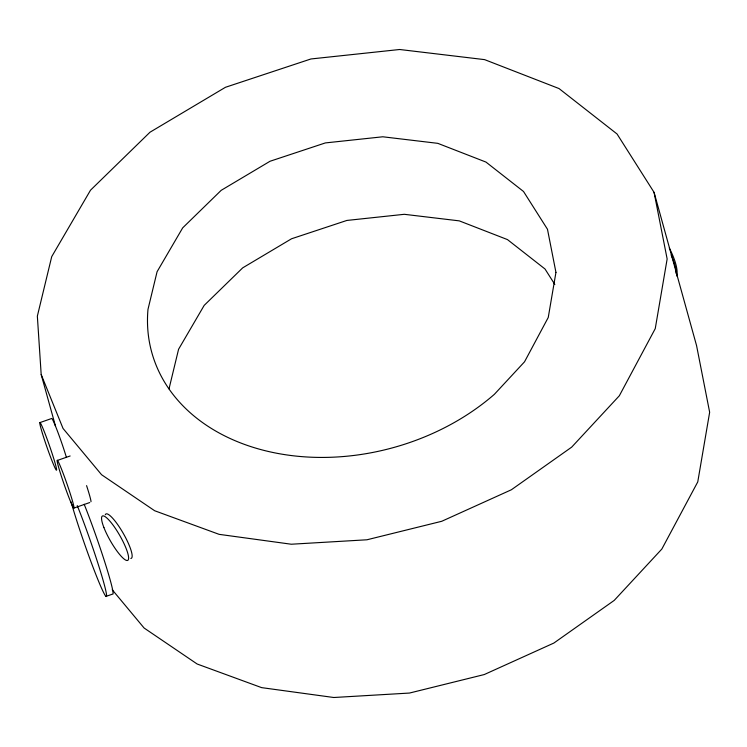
<?xml version="1.0" encoding="UTF-8"?>
<svg xmlns="http://www.w3.org/2000/svg" width="747" height="747" viewBox="0 0 747 747"><rect width="100%" height="100%" fill="white"/><g stroke="black" fill="none" stroke-linecap="round" stroke-linejoin="round"><path stroke-width="1.12" d="M40.002 422.569L51.776 418.46A25.249 1.429 70.8 0 1 57.958 432.494A25.249 1.429 70.8 0 1 66.343 457.211M57.388 460.423L70.143 455.978M73.804 508.109A25.277 1.429 70.8 0 0 63.15 473.346A25.277 1.429 70.8 0 0 59.825 471.338A25.277 1.429 70.8 0 0 73.804 508.109L89.743 502.544M106.055 596.377L112.601 594.098A57.528 3.259 70.8 0 0 105.28 563.602A57.528 3.259 70.8 0 0 84.178 504.272M112.209 589.728L144.096 628.012L197.152 664.008L261.627 687.632L333.797 697.502L409.468 693.057L484.271 674.55L553.863 643.055L614.221 600.401L661.842 549.045L697.763 481.899L709.65 412.26L696.568 345.618L654.064 192.343L617.05 133.993L559.027 88.557L484.607 59.629L399.673 49.498L310.948 58.966L225.463 87.287L149.988 132.219L90.508 190.196L51.72 256.632L37.35 316.14L41.188 374.536L55.53 426.257M554.844 284.495L545.021 269.004L507.465 239.591L459.284 220.869L404.304 214.305L346.879 220.44L291.545 238.769L242.691 267.856L204.183 305.383L178.58 349.251L169.476 386.927A207.629 156.226 -15.5 0 0 169.289 389.243M41.188 374.536L63.028 428.442L101.583 474.728L154.638 510.733L219.123 534.348L291.283 544.227L366.964 539.782L441.757 521.275L511.35 489.78L571.707 447.117L619.338 395.761L655.25 328.624L667.146 258.976L654.064 192.343M105.299 514.758A25.557 5.416 60.2 0 1 122.835 532.63A25.557 5.416 60.2 0 1 130.837 558.476M77.249 505.598A57.528 3.259 70.8 0 1 103.674 582.343A57.528 3.259 70.8 0 1 97.502 578.626A57.528 3.259 70.8 0 1 71.077 501.881M671.161 254.96A59.676 19.086 51.8 0 1 676.091 273.421M669.303 248.06A59.676 19.086 51.8 0 1 676.81 276.035M86.577 485.625A25.277 1.429 70.8 0 1 91.022 501.667M555.945 272.384L548.251 317.466L524.534 361.8L494.383 394.313A207.629 156.226 -15.5 0 1 265.811 450.861A207.629 156.226 -15.5 0 1 147.981 309.398L157.075 271.731L182.688 227.863L221.196 190.326L270.05 161.249L325.375 142.92L382.809 136.785L437.789 143.34L485.961 162.071L523.516 191.484L547.476 229.254L555.945 272.384M103.908 527.55A25.557 5.416 60.2 0 0 127.307 560.502A25.557 5.416 60.2 0 0 114.058 526.486A25.557 5.416 60.2 0 0 103.908 527.55M42.448 433.475A25.249 1.429 70.8 0 0 56.408 470.208A25.249 1.429 70.8 0 0 45.763 435.473A25.249 1.429 70.8 0 0 42.448 433.475"/></g></svg>
